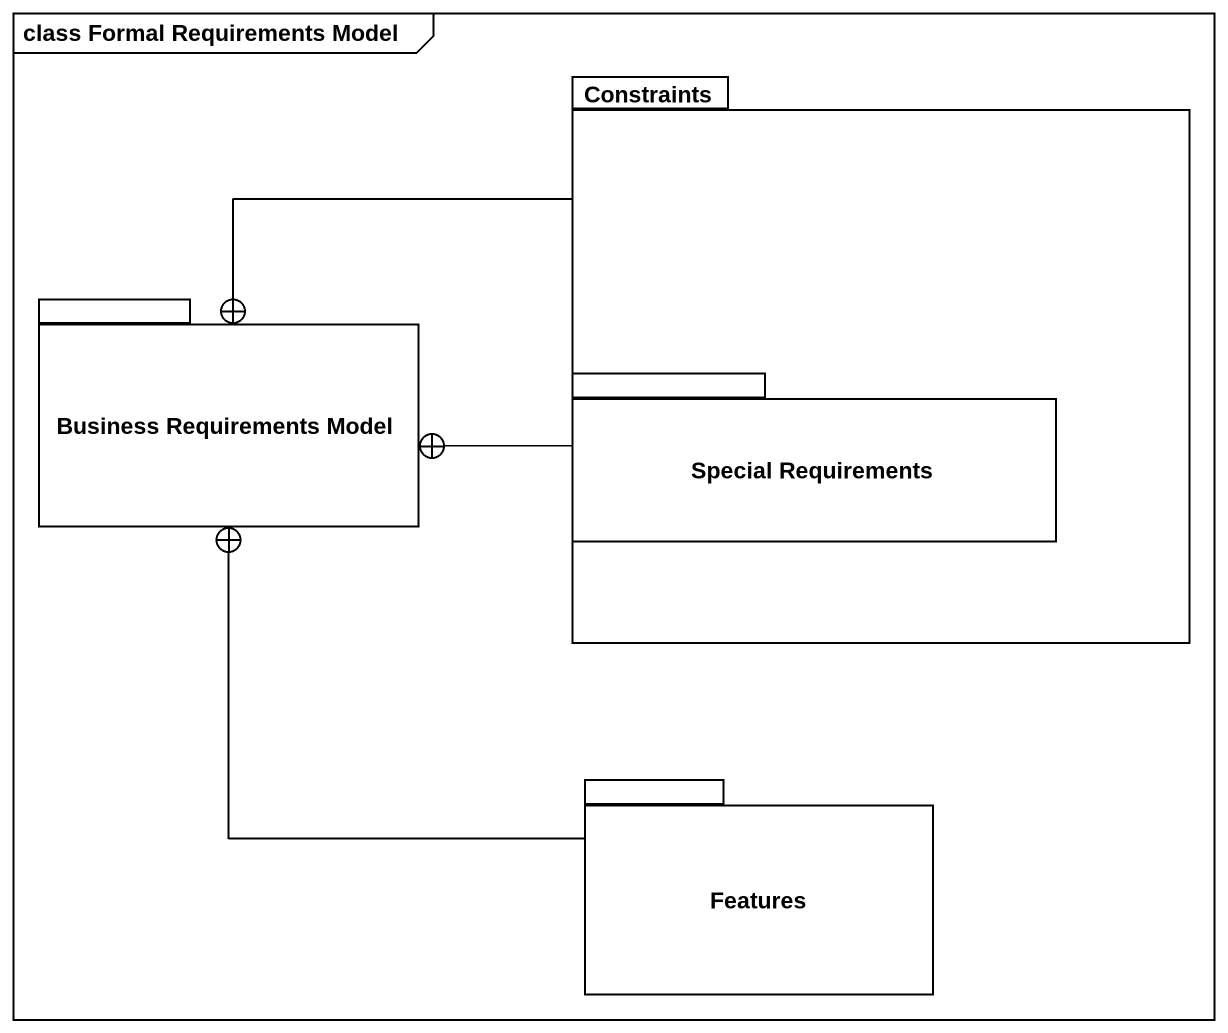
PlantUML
@startuml
mainframe class Formal Requirements Model
package Constraints {
  package "Special Requirements" as Special_Requirements {
  }
}
package "Business Requirements Model" as Business_Requirements_Model {
}
package Features {
}
Constraints -left-+ Business_Requirements_Model
Special_Requirements -left-+ Business_Requirements_Model
Features -up-+ Business_Requirements_Model
@enduml
